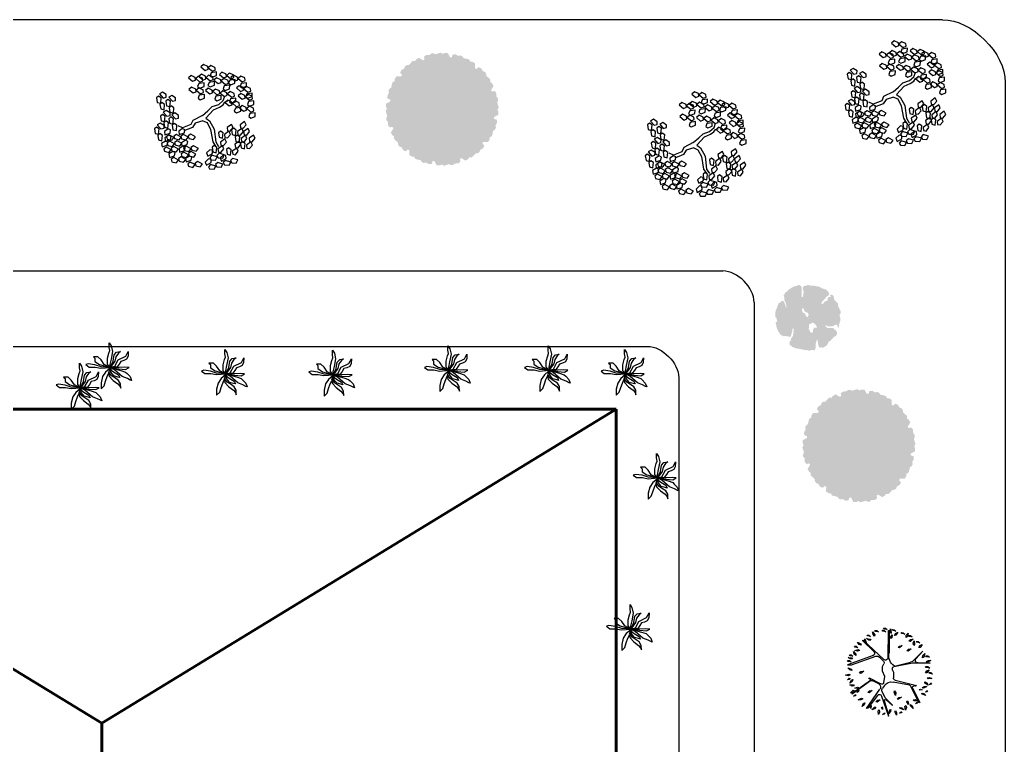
# Model space of a CAD drawing. Header units: millimetres. Extents: x -273369 to 399464, y -35443 to 194245.
# Drawn here: x 303402 to 307326, y 175008 to 177896 of the extents above; entities that cross this region are included whole.
import ezdxf

# ---------------------------------------------------------------- set-up
doc = ezdxf.new("R2010")
doc.units = ezdxf.units.MM
doc.layers.add('TREES', color=3, linetype='Continuous')

# ---------------------------------------------------------------- blocks, each defined once
blk = doc.blocks.new('R_TREE13')
at = {"layer": 'TREES', "color": 3}
for p, q in [((-390, 1229), (-343, 1279)), ((-377, 1278), (-390, 1229)), ((-345, 1304), (-377, 1278)), ((-343, 1279), (-345, 1304)), ((-197, 1314), (-209, 1201)), ((-164, 1237), (-197, 1314)), ((-182, 1170), (-164, 1237)), ((-18, 1279), (-61, 1330)), ((-61, 1330), (-45, 1241)), ((-45, 1241), (-16, 1223)), ((66, 1231), (-22, 1158)), ((-16, 1223), (-18, 1279)), ((36, 1153), (66, 1231)), ((171, 1185), (117, 1250)), ((117, 1250), (138, 1137)), ((282, 874), (269, 1263)), ((269, 1263), (269, 710)), ((359, 1276), (301, 1178)), ((357, 1192), (359, 1276)), ((497, 1186), (454, 1238)), ((454, 1238), (471, 1148)), ((-939, 940), (-948, 923)), ((-948, 923), (-425, 655)), ((-493, 719), (-939, 940)), ((-659, 1066), (-719, 1123)), ((-719, 1123), (-685, 1015)), ((-685, 1015), (-647, 998)), ((-647, 998), (-659, 1066)), ((-622, 1111), (-575, 1160)), ((-609, 1159), (-622, 1111)), ((-577, 1185), (-609, 1159)), ((-575, 1160), (-577, 1185)), ((-549, 1013), (-558, 945)), ((-558, 945), (-542, 926)), ((-531, 966), (-549, 1013)), ((-542, 926), (-531, 966)), ((-445, 1154), (-496, 1052)), ((-496, 1052), (-481, 1013)), ((-481, 1013), (-441, 1070)), ((-441, 1070), (-445, 1154)), ((-331, 1155), (-407, 1192)), ((-407, 1192), (-341, 1098)), ((-341, 1098), (-300, 1093)), ((-300, 1093), (-331, 1155)), ((-209, 1201), (-182, 1170)), ((-22, 1158), (-23, 1117)), ((-23, 1117), (36, 1153)), ((138, 1137), (174, 1116)), ((174, 1116), (171, 1185)), ((301, 1178), (314, 1138)), ((314, 1138), (357, 1192)), ((327, 719), (646, 1029)), ((646, 1029), (405, 821)), ((455, 1062), (436, 1025)), ((436, 1025), (505, 1034)), ((565, 1093), (455, 1062)), ((471, 1148), (499, 1130)), ((499, 1130), (497, 1186)), ((505, 1034), (565, 1093)), ((758, 949), (753, 908)), ((753, 908), (815, 940)), ((850, 1016), (758, 949)), ((815, 940), (850, 1016)), ((940, 887), (898, 939)), ((898, 939), (914, 849)), ((-1040, 708), (-1119, 736)), ((-1119, 736), (-1044, 651)), ((-1044, 651), (-1002, 651)), ((-1002, 651), (-1040, 708)), ((-973, 812), (-925, 861)), ((-960, 860), (-973, 812)), ((-927, 886), (-960, 860)), ((-925, 861), (-927, 886)), ((-881, 876), (-886, 762)), ((-886, 762), (-857, 733)), ((-844, 801), (-881, 876)), ((-857, 733), (-844, 801)), ((-415, 833), (-435, 808)), ((-435, 808), (-428, 769)), ((-249, 180), (-415, 833)), ((-401, 623), (-307, 119)), ((269, 710), (159, 141)), ((184, 161), (306, 655)), ((715, 670), (646, 579)), ((703, 587), (715, 670)), ((851, 781), (819, 755)), ((819, 755), (886, 735)), ((964, 764), (851, 781)), ((886, 735), (964, 764)), ((914, 849), (943, 832)), ((943, 832), (940, 887)), ((1012, 739), (943, 648)), ((943, 648), (951, 607)), ((951, 607), (1000, 656)), ((1000, 656), (1012, 739)), ((1121, 650), (1078, 702)), ((1078, 702), (1095, 612)), ((1095, 612), (1123, 595)), ((1123, 595), (1121, 650)), ((-1266, 317), (-1219, 367)), ((-1254, 366), (-1266, 317)), ((-1221, 391), (-1254, 366)), ((-1219, 367), (-1221, 391)), ((-1091, 529), (-1169, 498)), ((-1169, 498), (-1055, 484)), ((-1101, 391), (-1166, 444)), ((-1166, 444), (-1125, 338)), ((-1125, 338), (-1086, 323)), ((-1086, 323), (-1101, 391)), ((-1024, 511), (-1091, 529)), ((-1055, 484), (-1024, 511)), ((-998, 587), (-920, 539)), ((-931, 584), (-998, 587)), ((-888, 549), (-931, 584)), ((-920, 539), (-888, 549)), ((-770, 380), (-839, 289)), ((-782, 297), (-770, 380)), ((646, 579), (654, 538)), ((654, 538), (703, 587)), ((812, 401), (743, 310)), ((743, 310), (751, 269)), ((751, 269), (800, 318)), ((800, 318), (812, 401)), ((1082, 555), (1061, 519)), ((1061, 519), (1130, 523)), ((1194, 577), (1082, 555)), ((1130, 523), (1194, 577)), ((1208, 423), (1166, 475)), ((1166, 475), (1182, 385)), ((1182, 385), (1211, 368)), ((1211, 368), (1208, 423)), ((-1244, 227), (-1327, 220)), ((-1327, 220), (-1223, 173)), ((-1217, 43), (-1275, -18)), ((-1275, -18), (-1166, 15)), ((-1185, 189), (-1244, 227)), ((-1223, 173), (-1185, 189)), ((-1149, 53), (-1217, 43)), ((-1166, 15), (-1149, 53)), ((-861, -84), (-1032, 100)), ((-1032, 100), (-1019, 100)), ((-1019, 100), (-797, -126)), ((-839, 289), (-831, 248)), ((-831, 248), (-782, 297)), ((-639, 199), (-723, 193)), ((-723, 193), (-619, 146)), ((-581, 162), (-639, 199)), ((-619, 146), (-581, 162)), ((-5, 131), (-181, 127)), ((61, 100), (-5, 131)), ((96, 99), (130, 98)), ((1052, 80), (1032, 53)), ((1032, 53), (1087, 50)), ((1143, 87), (1052, 80)), ((1087, 50), (1143, 87)), ((1129, 204), (1120, 164)), ((1120, 164), (1184, 188)), ((1229, 259), (1129, 204)), ((1184, 188), (1229, 259)), ((1218, 62), (1184, 38)), ((1184, 38), (1249, 13)), ((1329, 37), (1218, 62)), ((1249, 13), (1329, 37)), ((1301, 150), (1259, 202)), ((1259, 202), (1275, 112)), ((1275, 112), (1303, 95)), ((1303, 95), (1301, 150)), ((-1359, -26), (-1337, -13)), ((-737, -234), (-1359, -26)), ((-1337, -13), (-855, -161)), ((-1308, -204), (-1260, -154)), ((-1295, -155), (-1308, -204)), ((-1234, -296), (-1307, -336)), ((-1262, -129), (-1295, -155)), ((-1260, -154), (-1262, -129)), ((-1165, -307), (-1234, -296)), ((-1099, -205), (-1149, -208)), ((-1149, -208), (-1088, -238)), ((-1124, -699), (-526, -285)), ((-1065, -228), (-1099, -205)), ((-1088, -238), (-1065, -228)), ((-853, -283), (-922, -374)), ((-865, -366), (-853, -283)), ((-855, -161), (-849, -121)), ((-797, -126), (-603, -217)), ((-414, -147), (-494, -205)), ((-183, -615), (-366, -258)), ((-342, -168), (-337, -165)), ((-337, -165), (-133, -139)), ((-133, -139), (30, -206)), ((30, -206), (168, -206)), ((168, -206), (252, -166)), ((330, -180), (456, -303)), ((979, -799), (385, -163)), ((436, -38), (1280, -25)), ((1275, -4), (576, -8)), ((1281, -159), (1238, -107)), ((1238, -107), (1254, -197)), ((1254, -197), (1283, -215)), ((1280, -25), (1275, -4)), ((1283, -215), (1281, -159)), ((1348, -118), (1305, -66)), ((1305, -66), (1321, -156)), ((1321, -156), (1350, -173)), ((1350, -173), (1348, -118)), ((-1307, -336), (-1193, -337)), ((-1193, -337), (-1165, -307)), ((-1134, -454), (-1163, -532)), ((-1163, -532), (-1077, -458)), ((-1076, -416), (-1134, -454)), ((-1038, -554), (-1121, -567)), ((-1121, -567), (-1015, -607)), ((-717, -365), (-1108, -662)), ((-1077, -458), (-1076, -416)), ((-978, -588), (-1038, -554)), ((-1015, -607), (-978, -588)), ((-922, -374), (-914, -415)), ((-914, -415), (-865, -366)), ((-273, -578), (-678, -1139)), ((-647, -1139), (-250, -575)), ((-570, -525), (-639, -615)), ((-582, -608), (-570, -525)), ((-367, -324), (-269, -501)), ((-228, -577), (-198, -630)), ((506, -499), (221, -1281)), ((225, -1166), (483, -418)), ((628, -471), (968, -824)), ((975, -562), (977, -631)), ((1010, -584), (975, -562)), ((1029, -697), (1010, -584)), ((1094, -576), (1110, -666)), ((1136, -628), (1094, -576)), ((1141, -443), (1101, -452)), ((1101, -452), (1150, -500)), ((1233, -511), (1141, -443)), ((1150, -500), (1233, -511)), ((1276, -386), (1233, -334)), ((1233, -334), (1249, -424)), ((1249, -424), (1278, -441)), ((1278, -441), (1276, -386)), ((-1108, -662), (-1124, -699)), ((-1012, -770), (-1063, -836)), ((-1063, -836), (-958, -791)), ((-945, -751), (-1012, -770)), ((-958, -791), (-945, -751)), ((-819, -815), (-857, -873)), ((-857, -873), (-851, -957)), ((-851, -957), (-803, -853)), ((-803, -853), (-819, -815)), ((-639, -615), (-631, -656)), ((-631, -656), (-582, -608)), ((-198, -630), (-183, -615)), ((24, -787), (-45, -878)), ((-45, -878), (-37, -919)), ((-37, -919), (12, -870)), ((12, -870), (24, -787)), ((826, -865), (851, -929)), ((866, -873), (826, -865)), ((922, -973), (866, -873)), ((912, -713), (876, -733)), ((876, -733), (937, -764)), ((1020, -750), (912, -713)), ((937, -764), (1020, -750)), ((968, -824), (979, -799)), ((977, -631), (1029, -697)), ((1110, -666), (1138, -683)), ((1138, -683), (1136, -628)), ((-746, -1095), (-698, -1045)), ((-733, -1046), (-746, -1095)), ((-700, -1021), (-733, -1046)), ((-698, -1045), (-700, -1021)), ((-678, -1139), (-647, -1139)), ((-636, -1194), (-559, -1109)), ((-616, -1112), (-636, -1194)), ((-594, -951), (-625, -991)), ((-625, -991), (-562, -965)), ((-563, -1068), (-616, -1112)), ((-554, -941), (-594, -951)), ((-559, -1109), (-563, -1068)), ((-562, -965), (-554, -941)), ((-473, -944), (-504, -990)), ((-504, -990), (-500, -1057)), ((-500, -1057), (-461, -975)), ((-461, -975), (-473, -944)), ((-422, -1075), (-433, -1144)), ((-433, -1144), (-394, -1218)), ((-391, -1104), (-422, -1075)), ((-394, -1218), (-391, -1104)), ((-294, -1140), (-340, -1210)), ((-340, -1210), (-239, -1157)), ((-229, -1117), (-294, -1140)), ((-239, -1157), (-229, -1117)), ((-195, -1206), (-228, -1232)), ((-193, -1231), (-195, -1206)), ((-85, -1202), (-116, -1264)), ((-64, -1238), (-85, -1202)), ((47, -1151), (64, -1218)), ((86, -1165), (47, -1151)), ((130, -1270), (86, -1165)), ((221, -1281), (225, -1166)), ((353, -1226), (310, -1174)), ((310, -1174), (326, -1264)), ((406, -1130), (403, -1199)), ((403, -1199), (451, -1268)), ((440, -1155), (406, -1130)), ((451, -1268), (440, -1155)), ((528, -1169), (485, -1117)), ((485, -1117), (502, -1207)), ((502, -1207), (530, -1225)), ((547, -1026), (506, -1030)), ((506, -1030), (549, -1084)), ((530, -1225), (528, -1169)), ((631, -1104), (547, -1026)), ((549, -1084), (631, -1104)), ((666, -914), (639, -978)), ((639, -978), (660, -1059)), ((660, -1059), (689, -949)), ((689, -949), (666, -914)), ((791, -1015), (748, -963)), ((748, -963), (765, -1053)), ((765, -1053), (793, -1070)), ((793, -1070), (791, -1015)), ((851, -929), (922, -973)), ((-240, -1281), (-193, -1231)), ((-228, -1232), (-240, -1281)), ((-116, -1264), (-100, -1346)), ((-100, -1346), (-64, -1238)), ((64, -1218), (130, -1270)), ((326, -1264), (355, -1281)), ((355, -1281), (353, -1226))]:
    blk.add_line(p, q, dxfattribs=at)
for centre, radius, start, end in [((-473, 760), 45.5, 243.64, 10.6014), ((-446, 614), 45.5, 10.6014, 62.8786), ((356, 877), 74.2, 181.8634, 310.8225), ((379, 666), 74.2, 134.2448, 188.0202), ((-569, 70), 267, 305.6088, 10.6014), ((-182, 197), 69.3, 194.2079, 271.0805), ((80, 142), 45.5, 245.2333, 290.9483), ((113, 140), 45.5, 290.9483, 1.3032), ((501, 356), 372, 211.6861, 281.6811), ((-894, -115), 45.5, 351.8668, 43.0362), ((-761, -305), 74.2, 305.6088, 71.5971), ((-559, -115), 111, 246.551, 305.6088), ((-464, -377), 111, 28.8202, 123.7178), ((-304, -226), 69.3, 123.3556, 207.1442), ((281, -229), 69.3, 45.654, 114.8963), ((439, -112), 74.2, 91.721, 223.4992), ((378, -382), 111, 341.1475, 45.654), ((-334, -537), 74.2, 322.3062, 28.8202), ((-239, -584), 13.6, 28.8202, 142.9276), ((576, -524), 74.2, 45.654, 159.9847)]:
    blk.add_arc(centre, radius, start, end, dxfattribs=at)
blk = doc.blocks.new('R_TREE9')
at = {"layer": 'TREES', "color": 3}
for p, q in [((-699, 992), (-617, 1059)), ((-690, 932), (-699, 992)), ((-618, 922), (-690, 932)), ((-545, 1024), (-618, 922)), ((-617, 1059), (-545, 1024)), ((-547, 867), (-465, 934)), ((-540, 1054), (-459, 1120)), ((-532, 993), (-540, 1054)), ((-460, 983), (-532, 993)), ((-465, 934), (-393, 899)), ((-386, 1085), (-460, 983)), ((-459, 1120), (-386, 1085)), ((-388, 928), (-307, 995)), ((-380, 868), (-388, 928)), ((-235, 960), (-308, 858)), ((-307, 995), (-235, 960)), ((-231, 847), (-149, 914)), ((-149, 914), (-77, 878)), ((3, 1024), (43, 1121)), ((39, 974), (3, 1024)), ((108, 1000), (39, 974)), ((43, 1121), (124, 1124)), ((124, 1124), (108, 1000)), ((143, 1027), (171, 1094)), ((222, 930), (143, 1027)), ((161, 858), (189, 926)), ((171, 1094), (232, 1087)), ((189, 926), (250, 918)), ((275, 991), (222, 930)), ((232, 1087), (275, 991)), ((250, 918), (294, 822)), ((278, 993), (318, 1090)), ((314, 943), (278, 993)), ((382, 969), (314, 943)), ((318, 1090), (399, 1093)), ((399, 1093), (382, 969)), ((418, 996), (445, 1063)), ((497, 899), (418, 996)), ((445, 1063), (506, 1056)), ((459, 955), (499, 1052)), ((495, 906), (459, 955)), ((563, 931), (495, 906)), ((550, 960), (497, 899)), ((499, 1052), (580, 1055)), ((506, 1056), (550, 960)), ((580, 1055), (563, 931)), ((599, 958), (626, 1026)), ((678, 861), (599, 958)), ((626, 1026), (687, 1018)), ((731, 922), (678, 861)), ((687, 1018), (731, 922)), ((698, 824), (739, 921)), ((739, 921), (819, 924)), ((819, 924), (803, 800)), ((-1032, 688), (-960, 724)), ((-1028, 582), (-1032, 688)), ((-960, 724), (-923, 604)), ((-839, 667), (-757, 734)), ((-685, 698), (-758, 597)), ((-757, 734), (-685, 698)), ((-707, 879), (-583, 895)), ((-683, 802), (-707, 879)), ((-579, 788), (-683, 802)), ((-681, 728), (-599, 795)), ((-672, 667), (-681, 728)), ((-527, 760), (-600, 658)), ((-599, 795), (-527, 760)), ((-583, 895), (-540, 835)), ((-540, 835), (-579, 788)), ((-555, 754), (-431, 769)), ((-532, 676), (-555, 754)), ((-538, 807), (-547, 867)), ((-466, 797), (-538, 807)), ((-393, 899), (-466, 797)), ((-431, 769), (-388, 710)), ((-388, 710), (-427, 662)), ((-397, 672), (-273, 688)), ((-389, 786), (-307, 853)), ((-381, 725), (-389, 786)), ((-308, 716), (-381, 725)), ((-308, 858), (-380, 868)), ((-235, 817), (-308, 716)), ((-307, 853), (-235, 817)), ((-273, 688), (-231, 629)), ((-223, 786), (-231, 847)), ((-150, 777), (-223, 786)), ((-77, 878), (-150, 777)), ((126, 692), (166, 790)), ((162, 643), (126, 692)), ((241, 761), (161, 858)), ((166, 790), (247, 793)), ((247, 793), (230, 669)), ((294, 822), (241, 761)), ((266, 695), (294, 763)), ((345, 598), (266, 695)), ((294, 763), (354, 755)), ((354, 755), (398, 659)), ((436, 827), (464, 895)), ((516, 730), (436, 827)), ((464, 895), (525, 887)), ((568, 791), (516, 730)), ((525, 887), (568, 791)), ((617, 789), (645, 857)), ((697, 693), (617, 789)), ((645, 857), (706, 849)), ((749, 754), (697, 693)), ((734, 774), (698, 824)), ((706, 849), (749, 754)), ((803, 800), (734, 774)), ((838, 827), (866, 894)), ((918, 730), (838, 827)), ((857, 658), (885, 726)), ((866, 894), (927, 887)), ((885, 726), (945, 718)), ((970, 791), (918, 730)), ((927, 887), (970, 791)), ((945, 718), (989, 622)), ((-1079, 525), (-1007, 561)), ((-1075, 419), (-1079, 525)), ((-975, 552), (-1028, 582)), ((-1007, 561), (-970, 441)), ((-923, 604), (-975, 552)), ((-847, 553), (-723, 569)), ((-824, 476), (-847, 553)), ((-830, 606), (-839, 667)), ((-758, 597), (-830, 606)), ((-719, 462), (-824, 476)), ((-723, 569), (-681, 510)), ((-681, 510), (-719, 462)), ((-600, 658), (-672, 667)), ((-628, 396), (-547, 463)), ((-547, 463), (-474, 428)), ((-427, 662), (-532, 676)), ((-453, 485), (-372, 552)), ((-445, 425), (-453, 485)), ((-374, 595), (-397, 672)), ((-269, 581), (-374, 595)), ((-372, 552), (-299, 517)), ((-299, 517), (-372, 415)), ((-295, 547), (-214, 613)), ((-287, 486), (-295, 547)), ((-214, 476), (-287, 486)), ((-231, 629), (-269, 581)), ((-214, 613), (-141, 578)), ((-141, 578), (-214, 476)), ((230, 669), (162, 643)), ((284, 527), (312, 594)), ((364, 430), (284, 527)), ((312, 594), (373, 587)), ((342, 580), (382, 677)), ((378, 530), (342, 580)), ((398, 659), (345, 598)), ((416, 491), (364, 430)), ((367, 421), (390, 489)), ((373, 587), (416, 491)), ((446, 556), (378, 530)), ((382, 677), (463, 680)), ((463, 680), (446, 556)), ((482, 582), (510, 650)), ((561, 486), (482, 582)), ((500, 414), (528, 482)), ((510, 650), (570, 643)), ((528, 482), (589, 474)), ((614, 547), (561, 486)), ((570, 643), (614, 547)), ((589, 474), (632, 378)), ((640, 436), (680, 533)), ((680, 533), (761, 536)), ((761, 536), (744, 412)), ((768, 561), (809, 658)), ((804, 511), (768, 561)), ((780, 439), (808, 506)), ((873, 537), (804, 511)), ((808, 506), (868, 499)), ((809, 658), (889, 661)), ((936, 561), (857, 658)), ((868, 499), (912, 403)), ((889, 661), (873, 537)), ((908, 564), (936, 631)), ((988, 467), (908, 564)), ((927, 395), (955, 463)), ((936, 631), (997, 624)), ((989, 622), (936, 561)), ((955, 463), (1015, 455)), ((1040, 528), (988, 467)), ((997, 624), (1040, 528)), ((1015, 455), (1059, 359)), ((-1125, 343), (-1053, 380)), ((-1121, 238), (-1125, 343)), ((-1068, 208), (-1121, 238)), ((-1021, 389), (-1075, 419)), ((-1016, 260), (-1068, 208)), ((-1053, 380), (-1016, 260)), ((-970, 441), (-1021, 389)), ((-989, 344), (-927, 453)), ((-914, 316), (-989, 344)), ((-962, 212), (-890, 248)), ((-927, 453), (-854, 450)), ((-915, 375), (-843, 411)), ((-911, 269), (-915, 375)), ((-839, 391), (-914, 316)), ((-858, 239), (-911, 269)), ((-890, 248), (-853, 128)), ((-806, 291), (-858, 239)), ((-854, 450), (-839, 391)), ((-843, 411), (-806, 291)), ((-795, 222), (-671, 238)), ((-786, 335), (-705, 402)), ((-778, 275), (-786, 335)), ((-705, 265), (-778, 275)), ((-705, 402), (-632, 367)), ((-632, 367), (-705, 265)), ((-671, 238), (-628, 178)), ((-545, 214), (-650, 277)), ((-620, 336), (-628, 396)), ((-547, 326), (-620, 336)), ((-474, 428), (-547, 326)), ((-462, 372), (-338, 388)), ((-438, 295), (-462, 372)), ((-372, 415), (-445, 425)), ((-334, 281), (-438, 295)), ((-338, 388), (-295, 328)), ((-295, 328), (-334, 281)), ((197, 164), (256, 302)), ((256, 302), (308, 383)), ((267, 133), (320, 283)), ((308, 383), (367, 421)), ((320, 283), (408, 389)), ((400, 242), (441, 339)), ((436, 192), (400, 242)), ((408, 389), (507, 421)), ((441, 339), (521, 342)), ((580, 317), (500, 414)), ((521, 342), (505, 218)), ((540, 244), (568, 312)), ((620, 148), (540, 244)), ((568, 312), (629, 305)), ((632, 378), (580, 317)), ((629, 305), (672, 209)), ((676, 386), (640, 436)), ((744, 412), (676, 386)), ((859, 342), (780, 439)), ((798, 270), (826, 338)), ((878, 173), (798, 270)), ((826, 338), (887, 330)), ((912, 403), (859, 342)), ((930, 234), (878, 173)), ((887, 330), (930, 234)), ((1006, 298), (927, 395)), ((944, 135), (984, 233)), ((984, 233), (1065, 236)), ((1059, 359), (1006, 298)), ((1065, 236), (1048, 111)), ((-1172, 180), (-1100, 217)), ((-1168, 75), (-1172, 180)), ((-1115, 45), (-1168, 75)), ((-1063, 97), (-1115, 45)), ((-1100, 217), (-1063, 97)), ((-1083, 0), (-1020, 108)), ((-1020, 108), (-947, 106)), ((-933, 47), (-1007, -28)), ((-958, 106), (-962, 212)), ((-905, 76), (-958, 106)), ((-947, 106), (-933, 47)), ((-853, 128), (-905, 76)), ((-873, 31), (-810, 140)), ((-797, 3), (-873, 31)), ((-810, 140), (-737, 137)), ((-723, 78), (-797, 3)), ((-771, 145), (-795, 222)), ((-667, 131), (-771, 145)), ((-737, 137), (-723, 78)), ((-628, 178), (-667, 131)), ((-545, 145), (-656, 220)), ((-253, 177), (-545, 214)), ((-258, 95), (-545, 145)), ((-101, 14), (-258, 95)), ((-60, 70), (-253, 177)), ((-60, -80), (-101, 14)), ((4, -11), (-60, 70)), ((4, -11), (197, 164)), ((63, -93), (174, 33)), ((174, 33), (267, 133)), ((505, 218), (436, 192)), ((559, 76), (587, 144)), ((638, -21), (559, 76)), ((587, 144), (647, 136)), ((672, 209), (620, 148)), ((691, 40), (638, -21)), ((647, 136), (691, 40)), ((722, 85), (762, 183)), ((757, 36), (722, 85)), ((826, 61), (757, 36)), ((762, 183), (843, 186)), ((843, 186), (826, 61)), ((861, 88), (889, 156)), ((941, -9), (861, 88)), ((889, 156), (950, 148)), ((994, 52), (941, -9)), ((979, 86), (944, 135)), ((950, 148), (994, 52)), ((1048, 111), (979, 86)), ((1083, 138), (1111, 206)), ((1163, 41), (1083, 138)), ((1102, -31), (1130, 37)), ((1111, 206), (1172, 198)), ((1130, 37), (1191, 30)), ((1216, 102), (1163, 41)), ((1172, 198), (1216, 102)), ((1191, 30), (1234, -66)), ((-1119, -142), (-1057, -91)), ((-1093, -244), (-1119, -142)), ((-1007, -28), (-1083, 0)), ((-1057, -91), (-996, -201)), ((-996, -201), (-1035, -262)), ((-757, -236), (-695, -185)), ((-695, -185), (-633, -294)), ((-60, -80), (-112, -255)), ((63, -93), (-48, -312)), ((424, -140), (464, -43)), ((460, -190), (424, -140)), ((528, -164), (460, -190)), ((464, -43), (545, -40)), ((545, -40), (528, -164)), ((564, -137), (591, -70)), ((643, -234), (564, -137)), ((591, -70), (652, -77)), ((696, -173), (643, -234)), ((652, -77), (696, -173)), ((692, -153), (733, -55)), ((728, -202), (692, -153)), ((797, -176), (728, -202)), ((733, -55), (813, -52)), ((813, -52), (797, -176)), ((832, -150), (860, -82)), ((912, -247), (832, -150)), ((860, -82), (921, -90)), ((880, -81), (908, -13)), ((959, -177), (880, -81)), ((908, -13), (969, -20)), ((964, -186), (912, -247)), ((921, -90), (964, -186)), ((1012, -116), (959, -177)), ((969, -20), (1012, -116)), ((1181, -127), (1102, -31)), ((1234, -66), (1181, -127)), ((-1131, -311), (-1068, -261)), ((-1105, -413), (-1131, -311)), ((-1046, -431), (-1105, -413)), ((-1035, -262), (-1093, -244)), ((-1068, -261), (-1007, -370)), ((-1007, -370), (-1046, -431)), ((-1005, -469), (-967, -350)), ((-967, -350), (-895, -336)), ((-869, -392), (-926, -480)), ((-903, -461), (-840, -411)), ((-895, -336), (-869, -392)), ((-892, -292), (-829, -241)), ((-866, -394), (-892, -292)), ((-807, -412), (-866, -394)), ((-840, -411), (-779, -520)), ((-829, -241), (-768, -351)), ((-768, -351), (-807, -412)), ((-769, -405), (-706, -354)), ((-743, -507), (-769, -405)), ((-731, -338), (-757, -236)), ((-673, -356), (-731, -338)), ((-706, -354), (-645, -464)), ((-633, -294), (-673, -356)), ((-643, -563), (-605, -444)), ((-605, -444), (-533, -430)), ((-533, -430), (-507, -485)), ((-500, -468), (-437, -417)), ((-489, -299), (-426, -248)), ((-463, -401), (-489, -299)), ((-404, -419), (-463, -401)), ((-437, -417), (-376, -526)), ((-426, -248), (-365, -357)), ((-365, -357), (-404, -419)), ((-212, -318), (-293, -518)), ((-147, -355), (-223, -549)), ((-112, -255), (-212, -318)), ((-48, -312), (-147, -355)), ((582, -306), (610, -238)), ((662, -403), (582, -306)), ((610, -238), (671, -246)), ((714, -342), (662, -403)), ((671, -246), (714, -342)), ((851, -318), (879, -251)), ((930, -415), (851, -318)), ((879, -251), (939, -258)), ((983, -354), (930, -415)), ((939, -258), (983, -354)), ((-1026, -693), (-963, -642)), ((-1014, -524), (-952, -473)), ((-988, -626), (-1014, -524)), ((-926, -480), (-1005, -469)), ((-930, -644), (-988, -626)), ((-963, -642), (-902, -752)), ((-952, -473), (-890, -582)), ((-890, -582), (-930, -644)), ((-877, -563), (-903, -461)), ((-819, -582), (-877, -563)), ((-779, -520), (-819, -582)), ((-778, -619), (-740, -500)), ((-698, -630), (-778, -619)), ((-775, -693), (-712, -642)), ((-684, -525), (-743, -507)), ((-740, -500), (-668, -487)), ((-712, -642), (-651, -751)), ((-641, -542), (-698, -630)), ((-645, -464), (-684, -525)), ((-668, -487), (-641, -542)), ((-564, -574), (-643, -563)), ((-641, -618), (-578, -567)), ((-614, -720), (-641, -618)), ((-578, -567), (-517, -676)), ((-507, -485), (-564, -574)), ((-517, -676), (-556, -738)), ((-474, -570), (-500, -468)), ((-494, -630), (-432, -579)), ((-468, -732), (-494, -630)), ((-416, -588), (-474, -570)), ((-432, -579), (-371, -689)), ((-376, -526), (-416, -588)), ((-375, -626), (-337, -506)), ((-295, -637), (-375, -626)), ((-337, -506), (-265, -493)), ((-238, -548), (-295, -637)), ((-285, -692), (-161, -680)), ((-265, -493), (-238, -548)), ((-223, -549), (-177, -650)), ((-161, -680), (-120, -741)), ((-13, -715), (4, -644)), ((4, -644), (65, -642)), ((65, -642), (124, -729)), ((-1000, -795), (-1026, -693)), ((-941, -813), (-1000, -795)), ((-902, -752), (-941, -813)), ((-900, -851), (-862, -732)), ((-821, -862), (-900, -851)), ((-862, -732), (-790, -718)), ((-764, -773), (-821, -862)), ((-790, -718), (-764, -773)), ((-786, -862), (-724, -811)), ((-760, -964), (-786, -862)), ((-749, -795), (-775, -693)), ((-690, -813), (-749, -795)), ((-724, -811), (-662, -920)), ((-651, -751), (-690, -813)), ((-661, -1020), (-623, -901)), ((-652, -787), (-589, -736)), ((-626, -889), (-652, -787)), ((-567, -907), (-626, -889)), ((-623, -901), (-551, -887)), ((-556, -738), (-614, -720)), ((-589, -736), (-528, -845)), ((-528, -845), (-567, -907)), ((-551, -887), (-524, -942)), ((-527, -945), (-488, -825)), ((-506, -799), (-443, -749)), ((-480, -901), (-506, -799)), ((-488, -825), (-417, -812)), ((-421, -920), (-480, -901)), ((-410, -750), (-468, -732)), ((-390, -867), (-447, -956)), ((-443, -749), (-382, -858)), ((-382, -858), (-421, -920)), ((-417, -812), (-390, -867)), ((-371, -689), (-410, -750)), ((-380, -957), (-342, -838)), ((-342, -838), (-270, -825)), ((-244, -880), (-301, -968)), ((-264, -770), (-285, -692)), ((-270, -825), (-244, -880)), ((-160, -787), (-264, -770)), ((-227, -886), (-102, -874)), ((-206, -964), (-227, -886)), ((-120, -741), (-160, -787)), ((-135, -771), (-10, -759)), ((-114, -849), (-135, -771)), ((-10, -866), (-114, -849)), ((-102, -874), (-62, -935)), ((81, -798), (-13, -715)), ((-10, -759), (30, -820)), ((30, -820), (-10, -866)), ((46, -909), (63, -838)), ((63, -838), (124, -836)), ((124, -729), (81, -798)), ((118, -761), (242, -749)), ((139, -839), (118, -761)), ((124, -836), (182, -923)), ((243, -856), (139, -839)), ((242, -749), (283, -810)), ((283, -810), (243, -856)), ((268, -840), (393, -828)), ((289, -918), (268, -840)), ((390, -784), (407, -712)), ((484, -867), (390, -784)), ((393, -828), (433, -889)), ((433, -889), (393, -935)), ((407, -712), (468, -710)), ((468, -710), (527, -798)), ((527, -798), (484, -867)), ((-702, -982), (-760, -964)), ((-662, -920), (-702, -982)), ((-581, -1031), (-661, -1020)), ((-524, -942), (-581, -1031)), ((-447, -956), (-527, -945)), ((-519, -1024), (-394, -1012)), ((-498, -1102), (-519, -1024)), ((-394, -1119), (-498, -1102)), ((-394, -1012), (-354, -1073)), ((-354, -1073), (-394, -1119)), ((-301, -968), (-380, -957)), ((-369, -1103), (-244, -1091)), ((-348, -1181), (-369, -1103)), ((-246, -1047), (-229, -975)), ((-153, -1130), (-246, -1047)), ((-244, -1091), (-204, -1152)), ((-229, -975), (-168, -973)), ((-102, -981), (-206, -964)), ((-168, -973), (-110, -1061)), ((-110, -1061), (-153, -1130)), ((-62, -935), (-102, -981)), ((-77, -965), (48, -953)), ((-56, -1043), (-77, -965)), ((48, -1060), (-56, -1043)), ((139, -992), (46, -909)), ((48, -953), (89, -1014)), ((89, -1014), (48, -1060)), ((182, -923), (139, -992)), ((194, -974), (318, -962)), ((215, -1052), (194, -974)), ((319, -1069), (215, -1052)), ((393, -935), (289, -918)), ((318, -962), (359, -1023)), ((359, -1023), (319, -1069)), ((344, -1053), (469, -1041)), ((365, -1130), (344, -1053)), ((469, -1148), (365, -1130)), ((466, -996), (483, -925)), ((560, -1079), (466, -996)), ((469, -1041), (509, -1102)), ((509, -1102), (469, -1148)), ((483, -925), (544, -923)), ((544, -923), (603, -1011)), ((603, -1011), (560, -1079)), ((-244, -1198), (-348, -1181)), ((-204, -1152), (-244, -1198))]:
    blk.add_line(p, q, dxfattribs=at)
blk = doc.blocks.new('R_TREE8')
at = {"layer": 'TREES', "color": 3}
for p, q in [((-86, 880), (-139, 649)), ((-4, 1005), (-86, 880)), ((-4, 818), (-4, 1005)), ((-694, 461), (-793, 655)), ((-793, 655), (-781, 455)), ((-781, 455), (-723, 336)), ((-372, 304), (-694, 461)), ((-308, 624), (-466, 649)), ((-466, 649), (-378, 580)), ((-378, 580), (-279, 436)), ((-209, 517), (-308, 624)), ((-279, 436), (-238, 254)), ((-168, 254), (-209, 517)), ((-139, 649), (-74, 336)), ((-22, 686), (-4, 818)), ((13, 580), (-22, 686)), ((72, 367), (13, 580)), ((341, 305), (468, 432)), ((468, 432), (659, 432)), ((659, 432), (595, 369)), ((-822, -15), (-647, 4)), ((-723, 336), (-606, 279)), ((-647, 4), (-407, -15)), ((-606, 279), (-483, 242)), ((-483, 242), (-413, 129)), ((-413, 129), (-326, 10)), ((-226, 35), (-372, 304)), ((-326, 10), (-40, -12)), ((-238, 254), (-40, -12)), ((-40, -12), (-226, 35)), ((-40, -12), (-168, 254)), ((-74, 336), (-28, 110)), ((-40, -12), (72, 117)), ((405, 115), (-40, -12)), ((-40, -12), (214, 115)), ((-28, 110), (-40, -12)), ((-40, -12), (340, 17)), ((72, 117), (72, 367)), ((214, 115), (341, 305)), ((340, 17), (597, 98)), ((580, 4), (352, -46)), ((595, 242), (405, 115)), ((837, 4), (580, 4)), ((595, 369), (595, 242)), ((597, 98), (872, 135)), ((971, 104), (837, 4)), ((872, 135), (971, 104)), ((-865, -393), (-927, -553)), ((-738, -266), (-865, -393)), ((-682, -90), (-822, -15)), ((-752, -472), (-536, -384)), ((-675, -203), (-738, -266)), ((-402, -65), (-682, -90)), ((-484, -139), (-675, -203)), ((-536, -384), (-437, -303)), ((-40, -12), (-484, -139)), ((-390, -315), (-442, -434)), ((-442, -434), (-361, -409)), ((-437, -303), (-220, -109)), ((-407, -15), (-40, -12)), ((-40, -12), (-402, -65)), ((-180, -190), (-390, -315)), ((-361, -409), (-197, -365)), ((-220, -109), (-40, -12)), ((-215, -434), (-98, -353)), ((-197, -365), (-133, -290)), ((-86, -121), (-180, -190)), ((-4, -378), (-168, -547)), ((-133, -290), (-69, -209)), ((-98, -353), (-4, -215)), ((-40, -12), (-86, -121)), ((-69, -209), (-40, -12)), ((352, -46), (-40, -12)), ((-40, -12), (25, -234)), ((-4, -215), (-22, -59)), ((-22, -59), (151, -203)), ((25, -234), (-4, -378)), ((87, -393), (24, -266)), ((151, -584), (87, -393)), ((151, -203), (278, -393)), ((278, -393), (341, -647)), ((-927, -553), (-875, -534)), ((-875, -534), (-752, -472)), ((-477, -878), (-472, -691)), ((-442, -791), (-477, -878)), ((-472, -691), (-390, -547)), ((-361, -691), (-442, -791)), ((-390, -547), (-215, -434)), ((-168, -547), (-361, -691)), ((214, -774), (151, -584)), ((341, -901), (214, -774)), ((341, -647), (341, -901))]:
    blk.add_line(p, q, dxfattribs=at)

msp = doc.modelspace()

# ---------------------------------------------------------------- hatches: boundary and pattern name
h = msp.add_hatch(color=256)
h.dxf.hatch_style = 1
h.set_gradient(color1=(153, 204, 0), color2=(51, 51, 51), rotation=208, tint=1)
h.paths.add_polyline_path([(305077.5, 177764.933), (305086.461, 177759.544), (305092.733, 177763.301), (305106.029, 177763.263), (305115.069, 177746.406), (305122.305, 177746.406), (305125.28, 177756.924), (305136.547, 177758.519), (305148.724, 177751.832), (305157.921, 177753.792), (305166.409, 177748.378), (305169.271, 177743.02), (305190.96, 177737.969), (305196.026, 177728.822), (305203.336, 177728.939), (305214.832, 177722.258), (305214.232, 177703.139), (305220.499, 177699.521), (305228.334, 177707.143), (305238.89, 177702.89), (305246.091, 177691.011), (305255.036, 177688.11), (305259.68, 177679.177), (305259.48, 177673.106), (305275.737, 177657.887), (305275.551, 177647.432), (305281.94, 177643.879), (305288.555, 177632.345), (305278.477, 177616.088), (305282.095, 177609.821), (305292.691, 177612.504), (305299.706, 177603.544), (305300.003, 177589.655), (305306.299, 177582.67), (305305.854, 177572.612), (305302.646, 177567.454), (305309.115, 177546.146), (305303.727, 177537.185), (305307.483, 177530.912), (305307.445, 177517.617), (305290.588, 177508.576), (305290.588, 177501.34), (305301.106, 177498.366), (305302.701, 177487.098), (305296.015, 177474.922), (305297.974, 177465.725), (305292.56, 177457.237), (305287.202, 177454.374), (305282.151, 177432.686), (305273.004, 177427.62), (305273.121, 177420.309), (305266.44, 177408.814), (305247.322, 177409.413), (305243.704, 177403.146), (305251.325, 177395.312), (305247.073, 177384.756), (305235.193, 177377.554), (305232.292, 177368.61), (305223.36, 177363.966), (305217.288, 177364.166), (305202.069, 177347.909), (305191.615, 177348.095), (305188.061, 177341.705), (305176.527, 177335.091), (305160.27, 177345.169), (305154.003, 177341.551), (305156.686, 177330.955), (305147.726, 177323.94), (305133.837, 177323.642), (305126.853, 177317.347), (305116.795, 177317.791), (305111.637, 177321), (305090.328, 177314.53), (305081.367, 177319.919), (305075.095, 177316.162), (305061.799, 177316.201), (305052.759, 177333.057), (305045.523, 177333.057), (305042.548, 177322.539), (305031.281, 177320.944), (305019.104, 177327.631), (305009.907, 177325.671), (305001.419, 177331.085), (304998.557, 177336.443), (304976.868, 177341.495), (304971.802, 177350.642), (304964.491, 177350.525), (304952.996, 177357.206), (304953.595, 177376.324), (304947.329, 177379.942), (304939.494, 177372.32), (304928.938, 177376.573), (304921.737, 177388.452), (304912.792, 177391.353), (304908.148, 177400.286), (304908.348, 177406.357), (304892.091, 177421.576), (304892.277, 177432.031), (304885.887, 177435.585), (304879.273, 177447.118), (304889.351, 177463.376), (304885.733, 177469.642), (304875.137, 177466.959), (304868.122, 177475.92), (304867.824, 177489.809), (304861.529, 177496.793), (304861.974, 177506.851), (304865.182, 177512.009), (304858.713, 177533.318), (304864.101, 177542.278), (304860.345, 177548.551), (304860.383, 177561.847), (304877.239, 177570.887), (304877.239, 177578.123), (304866.721, 177581.097), (304865.127, 177592.365), (304871.813, 177604.542), (304869.853, 177613.738), (304875.268, 177622.226), (304880.626, 177625.089), (304885.677, 177646.778), (304894.824, 177651.844), (304894.707, 177659.154), (304901.388, 177670.649), (304920.506, 177670.05), (304924.124, 177676.317), (304916.503, 177684.152), (304920.755, 177694.707), (304932.634, 177701.909), (304935.535, 177710.854), (304944.468, 177715.497), (304950.54, 177715.297), (304965.759, 177731.555), (304976.213, 177731.368), (304979.767, 177737.758), (304991.301, 177744.373), (305007.558, 177734.295), (305013.825, 177737.913), (305011.141, 177748.509), (305020.102, 177755.524), (305033.991, 177755.821), (305040.975, 177762.117), (305051.033, 177761.672), (305056.191, 177758.463)])
h = msp.add_hatch(color=256)
h.dxf.hatch_style = 1
h.set_gradient(color1=(63, 127, 79), color2=(0, 153, 0), rotation=147, tint=1)
h.paths.add_polyline_path([(306580.987, 176834.198), (306589.391, 176831.804), (306593.035, 176828.685), (306597.11, 176826.508), (306605.463, 176824.129), (306609.159, 176822.155), (306613.234, 176820.995), (306615.892, 176817.658), (306619.967, 176815.481), (306621.207, 176812.144), (306623.865, 176807.791), (306625.282, 176804.454), (306622.624, 176800.101), (306619.967, 176796.764), (306612.287, 176792.662), (306610.576, 176788.058), (306607.741, 176784.721), (306603.843, 176782.544), (306602.426, 176779.207), (306598.351, 176777.031), (306597.11, 176773.694), (306592.695, 176766.462), (306598.351, 176764.988), (306602.426, 176767.164), (306603.843, 176770.502), (306607.741, 176773.694), (306611.816, 176776.015), (306615.892, 176777.031), (306618.549, 176780.368), (306618.549, 176783.705), (306621.154, 176791.705), (306623.865, 176792.411), (306627.94, 176791.395), (306632.015, 176792.411), (306629.357, 176795.748), (306627.94, 176799.085), (306632.015, 176801.262), (306635.913, 176801.262), (306639.988, 176799.085), (306642.646, 176795.748), (306644.063, 176792.411), (306642.646, 176789.074), (306644.063, 176784.721), (306648.139, 176778.047), (306653.454, 176773.694), (306657.529, 176769.341), (306660.187, 176766.004), (306660.187, 176757.298), (306661.427, 176753.961), (306664.085, 176749.608), (306665.502, 176746.271), (306666.743, 176741.918), (306669.577, 176738.581), (306670.818, 176734.228), (306670.818, 176730.891), (306669.577, 176726.538), (306666.743, 176723.201), (306666.743, 176715.511), (306669.577, 176706.805), (306669.577, 176700.13), (306668.16, 176695.778), (306666.743, 176692.44), (306666.743, 176688.088), (306664.085, 176684.75), (306664.085, 176672.707), (306660.187, 176670.531), (306658.769, 176673.868), (306656.729, 176681.028), (306650.796, 176682.574), (306638.571, 176676.045), (306618.549, 176676.045), (306614.474, 176679.237), (306610.576, 176679.237), (306612.461, 176672.622), (306620.451, 176668.355), (306634.673, 176668.355), (306638.748, 176669.37), (306642.646, 176667.194), (306645.304, 176663.857), (306649.379, 176660.665), (306653.454, 176658.488), (306656.112, 176651.337), (306656.112, 176647.461), (306654.694, 176644.124), (306653.454, 176639.771), (306650.796, 176636.434), (306646.721, 176635.418), (306642.646, 176632.081), (306639.988, 176628.744), (306635.913, 176625.552), (306630.598, 176618.877), (306622.676, 176614.647), (306619.457, 176607.068), (306617.132, 176603.497), (306615.892, 176600.16), (306611.816, 176596.968), (306607.741, 176595.807), (306605.083, 176592.47), (306601.186, 176590.293), (306595.027, 176592.048), (306589.137, 176590.293), (306585.062, 176592.47), (306583.645, 176595.807), (306582.404, 176599.144), (306580.987, 176602.481), (306579.747, 176606.834), (306579.747, 176614.524), (306578.329, 176617.862), (306576.912, 176622.214), (306573.014, 176617.32), (306573.014, 176611.187), (306571.596, 176607.85), (306571.596, 176592.47), (306570.356, 176588.117), (306568.939, 176584.78), (306566.281, 176580.427), (306562.206, 176580.427), (306560.032, 176581.588), (306554.232, 176581.588), (306550.157, 176580.427), (306546.082, 176578.251), (306542.184, 176579.411), (306538.109, 176581.588), (306526.061, 176581.588), (306521.985, 176582.603), (306517.91, 176583.764), (306514.012, 176583.764), (306509.937, 176584.78), (306505.862, 176585.941), (306501.964, 176587.101), (306497.889, 176587.101), (306493.814, 176588.117), (306485.461, 176590.496), (306481.765, 176592.47), (306477.69, 176593.631), (306475.032, 176596.968), (306470.957, 176599.144), (306468.3, 176602.481), (306465.96, 176610.693), (306468.3, 176614.524), (306470.957, 176617.862), (306472.375, 176622.214), (306472.375, 176625.552), (306475.032, 176629.904), (306476.45, 176633.242), (306480.348, 176636.434), (306480.348, 176639.771), (306481.765, 176645.285), (306481.765, 176648.622), (306483.183, 176652.975), (306483.183, 176665.017), (306481.765, 176668.355), (306477.69, 176663.238), (306477.69, 176653.99), (306475.032, 176649.637), (306475.032, 176646.3), (306473.792, 176641.947), (306472.375, 176638.61), (306470.957, 176634.257), (306467.059, 176632.081), (306464.402, 176635.418), (306460.326, 176636.434), (306455.011, 176636.434), (306450.936, 176637.594), (306446.861, 176636.434), (306442.963, 176636.434), (306438.887, 176638.61), (306433.572, 176639.771), (306430.737, 176643.108), (306428.079, 176647.461), (306425.422, 176650.798), (306422.764, 176655.151), (306421.347, 176658.488), (306418.689, 176662.841), (306417.449, 176666.178), (306416.031, 176670.531), (306414.791, 176676.045), (306414.791, 176680.398), (306413.373, 176683.735), (306411.956, 176688.088), (306411.956, 176691.425), (306418.164, 176694.74), (306416.031, 176701.291), (306416.031, 176704.628), (306414.791, 176709.997), (306410.716, 176712.318), (306410.716, 176732.051), (306411.956, 176735.389), (306411.956, 176739.741), (306414.791, 176743.079), (306416.031, 176747.431), (306417.449, 176750.769), (306418.689, 176755.122), (306420.106, 176758.459), (306421.347, 176762.812), (306422.764, 176767.164), (306426.839, 176769.341), (306430.737, 176770.502), (306433.572, 176774.854), (306437.47, 176777.031), (306441.545, 176776.015), (306445.62, 176773.694), (306446.861, 176768.325), (306448.278, 176764.988), (306449.518, 176761.651), (306450.936, 176757.298), (306450.936, 176753.961), (306452.353, 176749.608), (306455.011, 176752.945), (306453.594, 176757.298), (306453.594, 176761.651), (306452.353, 176764.988), (306452.353, 176768.325), (306449.518, 176772.678), (306448.278, 176776.015), (306445.62, 176784.177), (306445.62, 176792.411), (306444.203, 176796.764), (306444.203, 176800.101), (306446.861, 176803.438), (306448.278, 176806.775), (306450.936, 176811.128), (306458.762, 176815.308), (306461.744, 176818.818), (306462.984, 176822.155), (306467.059, 176824.332), (306470.957, 176825.348), (306473.792, 176828.685), (306477.69, 176829.845), (306481.765, 176833.038), (306485.841, 176835.214), (306489.739, 176835.214), (306497.889, 176837.536), (306501.964, 176839.712), (306505.862, 176840.728), (306509.937, 176837.536), (306514.012, 176834.198), (306515.253, 176830.861), (306515.253, 176803.438), (306514.012, 176800.101), (306515.253, 176796.764), (306515.253, 176792.411), (306519.328, 176792.411), (306521.36, 176797.196), (306520.191, 176800.787), (306521.985, 176805.615), (306523.403, 176808.952), (306523.403, 176813.305), (306521.985, 176816.642), (306519.577, 176825.096), (306520.745, 176828.685), (306520.745, 176832.022), (306524.643, 176835.214), (306528.718, 176837.536), (306534.79, 176837.536), (306540.767, 176840.728), (306544.842, 176839.712), (306548.74, 176837.536), (306564.863, 176837.536), (306576.579, 176834.198)])
h.paths.add_polyline_path([(306564.863, 176688.088), (306560.965, 176690.264), (306556.89, 176689.248), (306552.815, 176686.927), (306548.74, 176684.75), (306544.842, 176683.735), (306543.424, 176715.511), (306544.842, 176676.045), (306544.842, 176672.707), (306542.716, 176666.178), (306546.082, 176660.665), (306547.5, 176657.327), (306548.74, 176653.99), (306552.815, 176650.798), (306556.89, 176650.798), (306560.965, 176653.99), (306560.965, 176661.68), (306562.206, 176665.017), (306563.623, 176669.37), (306566.317, 176670.874), (306571.596, 176669.37), (306575.671, 176671.547), (306575.671, 176674.884), (306573.014, 176678.221), (306571.596, 176681.558), (306567.521, 176684.75)], flags=16)
h.paths.add_polyline_path([(306543.424, 176721.024), (306540.767, 176717.687), (306539.349, 176713.334), (306535.451, 176712.318), (306532.794, 176717.687), (306530.136, 176721.024), (306530.136, 176724.361), (306528.718, 176727.699), (306524.643, 176727.699), (306520.745, 176729.875), (306517.91, 176734.228), (306517.91, 176737.565), (306516.67, 176741.918), (306516.67, 176745.255), (306520.745, 176748.447), (306523.403, 176744.094), (306524.643, 176740.757), (306527.301, 176736.404), (306530.136, 176733.067), (306534.034, 176730.891), (306538.109, 176730.891), (306540.767, 176726.538), (306543.424, 176723.201)], flags=16)
h = msp.add_hatch(color=256)
h.dxf.hatch_style = 1
h.set_gradient(color1=(153, 204, 0), color2=(51, 51, 51), rotation=208, tint=1)
h.paths.add_polyline_path([(306736.83, 176425.606), (306745.791, 176420.218), (306752.064, 176423.974), (306765.359, 176423.936), (306774.4, 176407.08), (306781.636, 176407.08), (306784.61, 176417.598), (306795.878, 176419.192), (306808.054, 176412.506), (306817.251, 176414.466), (306825.739, 176409.051), (306828.602, 176403.693), (306850.29, 176398.642), (306855.356, 176389.495), (306862.667, 176389.612), (306874.162, 176382.931), (306873.563, 176363.813), (306879.83, 176360.195), (306887.664, 176367.816), (306898.22, 176363.564), (306905.422, 176351.685), (306914.366, 176348.784), (306919.01, 176339.851), (306918.81, 176333.779), (306935.067, 176318.56), (306934.881, 176308.106), (306941.271, 176304.552), (306947.885, 176293.018), (306937.807, 176276.761), (306941.425, 176270.494), (306952.021, 176273.178), (306959.037, 176264.217), (306959.334, 176250.328), (306965.63, 176243.344), (306965.185, 176233.286), (306961.976, 176228.128), (306968.446, 176206.819), (306963.057, 176197.858), (306966.814, 176191.586), (306966.775, 176178.29), (306949.919, 176169.25), (306949.919, 176162.014), (306960.437, 176159.039), (306962.032, 176147.772), (306955.345, 176135.595), (306957.305, 176126.398), (306951.891, 176117.91), (306946.533, 176115.048), (306941.481, 176093.359), (306932.334, 176088.293), (306932.451, 176080.983), (306925.77, 176069.487), (306906.652, 176070.087), (306903.034, 176063.82), (306910.656, 176055.985), (306906.403, 176045.429), (306894.524, 176038.228), (306891.623, 176029.283), (306882.69, 176024.639), (306876.619, 176024.839), (306861.4, 176008.582), (306850.945, 176008.768), (306847.391, 176002.379), (306835.858, 175995.764), (306819.6, 176005.842), (306813.334, 176002.224), (306816.017, 175991.628), (306807.056, 175984.613), (306793.167, 175984.316), (306786.183, 175978.02), (306776.125, 175978.465), (306770.967, 175981.673), (306749.658, 175975.204), (306740.698, 175980.592), (306734.425, 175976.836), (306721.129, 175976.874), (306712.089, 175993.731), (306704.853, 175993.731), (306701.879, 175983.213), (306690.611, 175981.618), (306678.434, 175988.304), (306669.238, 175986.345), (306660.75, 175991.759), (306657.887, 175997.117), (306636.198, 176002.168), (306631.132, 176011.315), (306623.822, 176011.198), (306612.327, 176017.879), (306612.926, 176036.997), (306606.659, 176040.615), (306598.824, 176032.994), (306588.269, 176037.246), (306581.067, 176049.126), (306572.122, 176052.027), (306567.479, 176060.959), (306567.679, 176067.031), (306551.421, 176082.25), (306551.608, 176092.704), (306545.218, 176096.258), (306538.603, 176107.792), (306548.681, 176124.049), (306545.063, 176130.316), (306534.467, 176127.633), (306527.452, 176136.593), (306527.155, 176150.482), (306520.859, 176157.466), (306521.304, 176167.524), (306524.513, 176172.682), (306518.043, 176193.991), (306523.432, 176202.952), (306519.675, 176209.224), (306519.713, 176222.52), (306536.57, 176231.56), (306536.57, 176238.796), (306526.052, 176241.771), (306524.457, 176253.038), (306531.144, 176265.215), (306529.184, 176274.412), (306534.598, 176282.9), (306539.956, 176285.762), (306545.007, 176307.451), (306554.154, 176312.517), (306554.037, 176319.828), (306560.718, 176331.323), (306579.837, 176330.724), (306583.455, 176336.99), (306575.833, 176344.825), (306580.086, 176355.381), (306591.965, 176362.582), (306594.866, 176371.527), (306603.799, 176376.171), (306609.87, 176375.971), (306625.089, 176392.228), (306635.544, 176392.042), (306639.097, 176398.432), (306650.631, 176405.046), (306666.888, 176394.968), (306673.155, 176398.586), (306670.472, 176409.182), (306679.432, 176416.197), (306693.321, 176416.495), (306700.306, 176422.79), (306710.364, 176422.345), (306715.522, 176419.137)])

# ---------------------------------------------------------------- linework, layer by layer
for p, q in [((307076.049, 177895.938), (293576.049, 177895.938)), ((307326.049, 177645.938), (307326.049, 158145.938)), ((300881.049, 176895.938), (306201.049, 176895.938)), ((306326.049, 176770.938), (306326.049, 173060.938)), ((301306.049, 176595.938), (305901.049, 176595.938)), ((306026.049, 176470.938), (306026.049, 173060.938))]:
    msp.add_line(p, q)
at = {"lineweight": 60}
for p, q in [((305776.049, 176345.938), (301681.049, 176345.938)), ((303728.549, 175095.938), (301681.049, 176345.938)), ((303728.549, 175095.938), (305776.049, 176345.938)), ((305776.049, 173575.938), (305776.049, 176345.938)), ((303728.549, 170775.938), (303728.549, 175095.938))]:
    msp.add_line(p, q, dxfattribs=at)
for points in [[(307076.049, 177895.938), (307193.9, 177895.938), (307326.049, 177763.79), (307326.049, 177645.938)], [(306326.049, 176770.938), (306326.049, 176829.864), (306259.974, 176895.938), (306201.049, 176895.938)], [(305901.049, 176595.938), (305959.974, 176595.938), (306026.049, 176529.864), (306026.049, 176470.938)]]:
    msp.add_open_spline(points, degree=3)

# ---------------------------------------------------------------- block references
at = {"rotation": 270}
for name, p, xscale, yscale, zscale in [('R_TREE9', (306895.211, 177598.078), -0.1729000246982029, 0.1729000246982029, 0.1729000246982029), ('R_TREE9', (304144.98, 177503.771), -0.1729000246982029, 0.1729000246982029, 0.1729000246982029), ('R_TREE9', (306099.802, 177395.991), -0.1729000246982029, 0.1729000246982029, 0.1729000246982029), ('R_TREE13', (306864.048, 175299.785), -0.1294401627717188, 0.1294401627717188, 0.1294401627717188)]:
    msp.add_blockref(name, p, dxfattribs=dict(at, xscale=xscale, yscale=yscale, zscale=zscale))
at = {"xscale": -0.09586107565556101, "yscale": 0.09586107565556101, "zscale": 0.09586107565556101}
for p in [(303758.095, 176513.118), (304218.444, 176487.762), (304646.171, 176484.139), (305106.521, 176502.251), (305505.248, 176502.251), (305809.731, 176487.762), (303639.662, 176432.357), (303639.662, 176432.357), (305937.162, 176073.499), (305831.375, 175471.996)]:
    msp.add_blockref('R_TREE8', p, dxfattribs=at)

doc.saveas('drawing.dxf')
